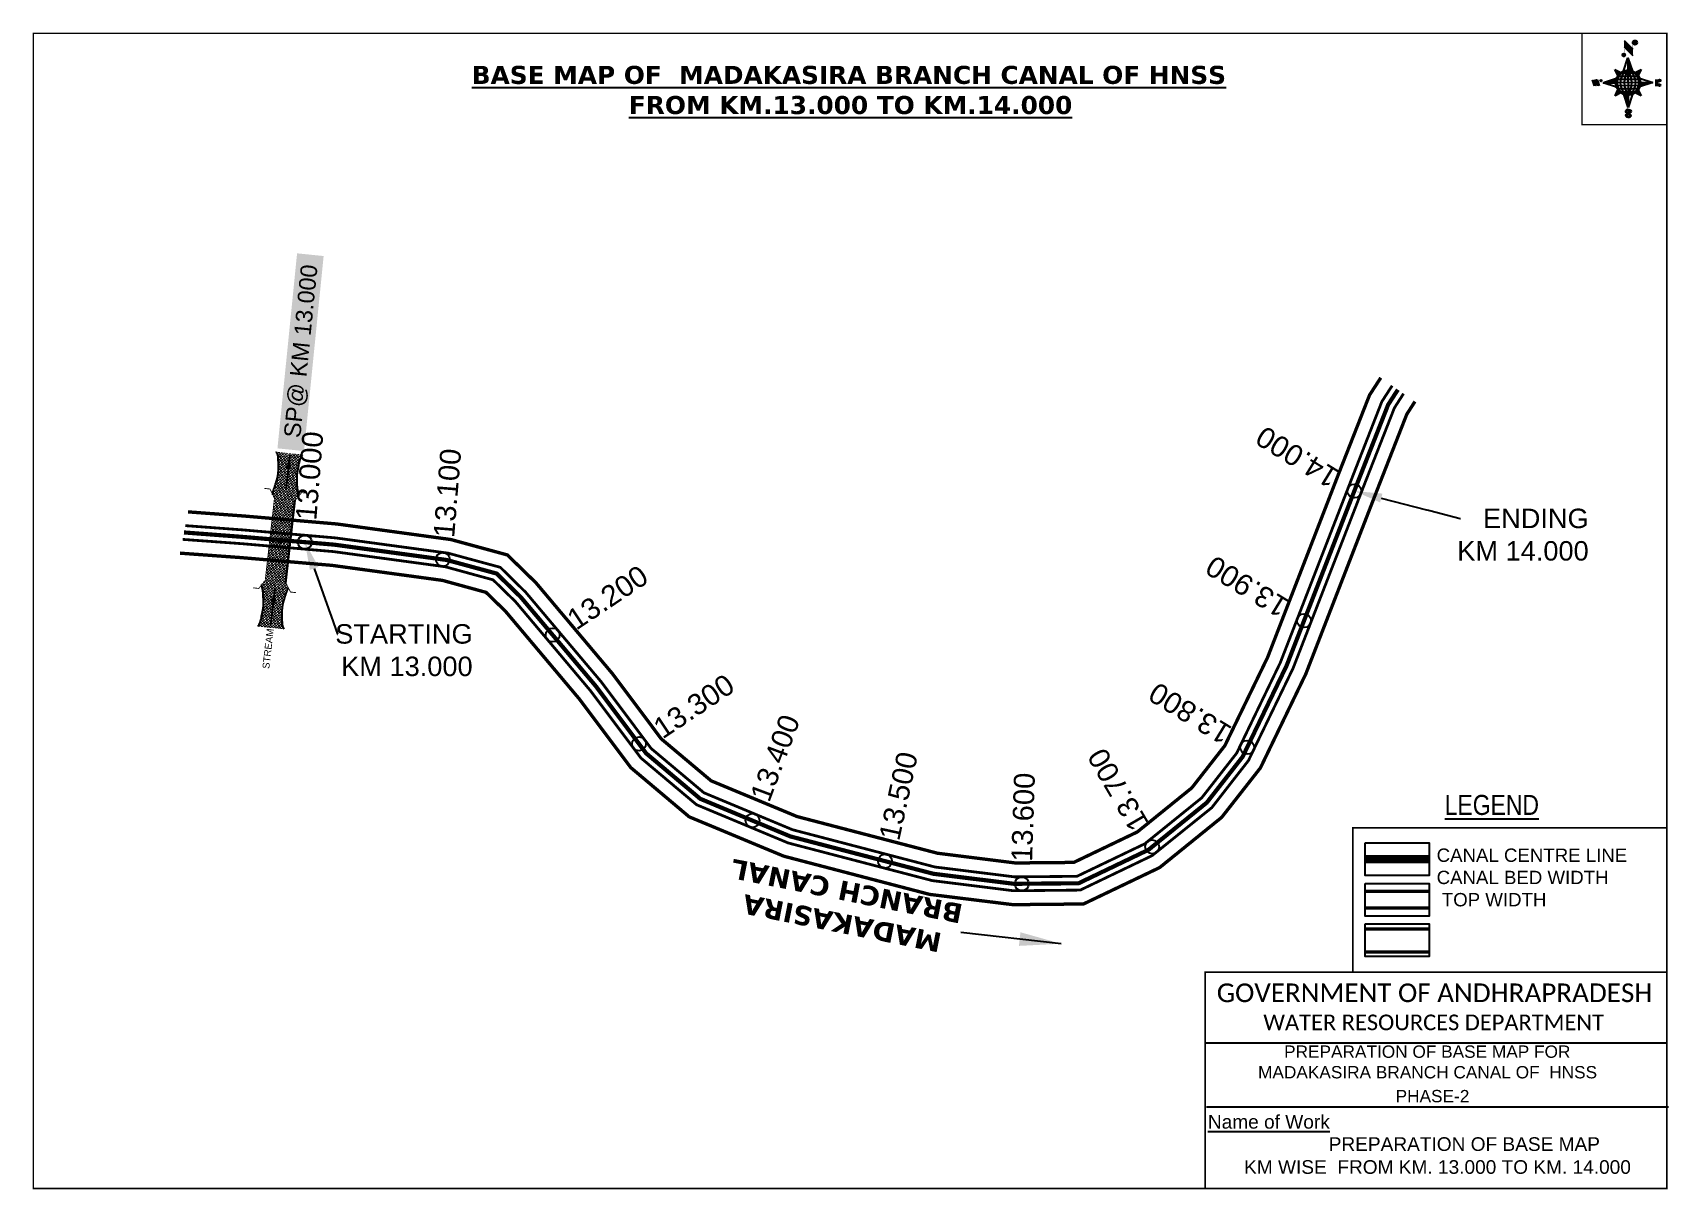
# Model space of a CAD drawing. Header units: inches. Extents: x 778967 to 780144, y 1567509 to 1568342.
import ezdxf
from ezdxf import colors
from ezdxf.entities.mleader import LeaderData, LeaderLine
from ezdxf.enums import TextEntityAlignment as Align
from ezdxf.math import Vec2, Vec3

# ---------------------------------------------------------------- set-up
doc = ezdxf.new("R2010")
doc.units = ezdxf.units.IN
doc.header["$MEASUREMENT"] = 0
doc.header["$PDMODE"] = 32
doc.header["$PDSIZE"] = 10
doc.linetypes.add('HIDDEN2', pattern=[0.1875, 0.125, -0.0625])
for name, color, linetype in [('AQUADUCT', 1, 'Continuous'), ('bord', 1, 'Continuous'), ('CANAL1', 242, 'Continuous'), ('CSMark', 72, 'Continuous'), ('DCBMS', 232, 'Continuous'), ('PAGE', 7, 'Continuous'), ('STRUCTURE', 5, 'Continuous'), ('TEXT', 6, 'Continuous')]:
    doc.layers.add(name, color=color, linetype=linetype)
doc.styles.add('ARIALN', font='ARIALN.TTF')
doc.styles.get("Standard").update_dxf_attribs({"font": 'arial.ttf'})
doc.dimstyles.get("Standard").update_dxf_attribs({"dimtxt": 0.18, "dimasz": 0.18, "dimexe": 0.18, "dimexo": 0.0625, "dimgap": 0.09, "dimtad": 0, "dimtih": 1, "dimtoh": 1, "dimdec": 4, "dimzin": 0, "dimdsep": 46, "dimtxsty": 'Standard', "dimcen": 0.09, "dimadec": 0, "dimazin": 0, "dimtfac": 1, "dimtdec": 4, "dimtofl": 0, "dimtmove": 0, "dimatfit": 3, "dimfxl": 0, "dimtolj": 1, "dimtzin": 0, "dimarcsym": 0})
pattern_1 = [(267.297113149, (-8720374.938, 50637915.138), (10.5367255337, -0.497431438), [])]
pattern_2 = [(357.297113149, (-8720374.938, 50637915.138), (0.497431438, 10.5367255337), [])]

# ---------------------------------------------------------------- blocks, each defined once
blk = doc.blocks.new('*X12')
at = {"color": 0, "linetype": 'Continuous'}
for p, q in [((6321.6, 240.5), (6322.3, 241.2)), ((6321.6, 240.3), (6322.3, 241)), ((6321.6, 240.1), (6322.3, 240.8)), ((6321.6, 239.9), (6322.4, 240.7)), ((6321.6, 239.8), (6322.4, 240.6)), ((6321.6, 239.6), (6322.5, 240.5)), ((6321.6, 239.4), (6322.5, 240.3)), ((6321.6, 239.2), (6322.6, 240.2)), ((6321.7, 239.1), (6322.6, 240.1)), ((6321.8, 240.8), (6322.4, 241.4)), ((6321.8, 239), (6322.7, 240)), ((6321.8, 239), (6322.8, 239.9)), ((6321.9, 238.9), (6322.9, 239.8)), ((6322, 238.8), (6323, 239.7)), ((6322.1, 241.3), (6322.4, 241.6)), ((6322.1, 238.7), (6323.1, 239.6)), ((6322.2, 238.6), (6323.1, 239.6)), ((6322.3, 238.5), (6323.2, 239.5)), ((6322.4, 238.5), (6323.3, 239.4)), ((6322.5, 238.4), (6323.4, 239.3)), ((6322.7, 238.4), (6323.6, 239.3)), ((6322.8, 238.3), (6323.7, 239.2)), ((6322.9, 238.3), (6323.8, 239.1)), ((6323.1, 238.2), (6323.9, 239.1)), ((6323.2, 238.2), (6324, 239)), ((6323.3, 238.2), (6324.2, 239)), ((6323.5, 238.1), (6324.3, 238.9)), ((6323.7, 238.1), (6324.4, 238.9)), ((6323.8, 238.1), (6324.6, 238.8)), ((6324.1, 238.2), (6324.7, 238.8)), ((6324.3, 238.3), (6324.9, 238.8)), ((6324.6, 238.3), (6325.1, 238.8)), ((6324.8, 238.4), (6325.2, 238.8)), ((6325.1, 238.5), (6325.4, 238.8)), ((6325.4, 238.6), (6325.6, 238.8))]:
    blk.add_line(p, q, dxfattribs=at)
blk = doc.blocks.new('*X11')
at = {"color": 0, "linetype": 'Continuous'}
for p, q in [((6324.4, 240.3), (6324.5, 240.4)), ((6324.6, 240.3), (6324.8, 240.5)), ((6324.7, 240.2), (6325, 240.5)), ((6324.8, 240.2), (6325.2, 240.6)), ((6325, 240.1), (6325.5, 240.6)), ((6325.1, 240.1), (6325.6, 240.6)), ((6325.2, 240), (6325.8, 240.6)), ((6325.3, 240), (6326, 240.6)), ((6325.4, 239.9), (6326.1, 240.6)), ((6325.5, 239.8), (6326.2, 240.5)), ((6325.6, 239.8), (6326.3, 240.5)), ((6325.7, 239.7), (6326.5, 240.4)), ((6325.9, 239.6), (6326.6, 240.3)), ((6326, 239.5), (6326.7, 240.3)), ((6326, 239.4), (6326.8, 240.2)), ((6326.1, 239.3), (6327, 240.2)), ((6326.2, 239.3), (6327.1, 240.1)), ((6326.3, 239.2), (6327.1, 240)), ((6326.4, 239.1), (6327.2, 239.9)), ((6326.5, 239), (6327.3, 239.8)), ((6326.5, 238.9), (6327.4, 239.7)), ((6326.6, 238.8), (6327.5, 239.6)), ((6326.7, 238.7), (6327.5, 239.5)), ((6326.8, 238.6), (6327.6, 239.4)), ((6326.8, 238.5), (6327.7, 239.3)), ((6326.8, 236.5), (6327.4, 237)), ((6326.9, 238.3), (6327.8, 239.2)), ((6326.9, 238.2), (6327.9, 239.1)), ((6326.9, 236.8), (6327.6, 237.4)), ((6327, 238.1), (6327.8, 239)), ((6327, 237.9), (6327.8, 238.8)), ((6327, 237.8), (6327.8, 238.6)), ((6327, 237.6), (6327.8, 238.4)), ((6327, 237.4), (6327.8, 238.2)), ((6327, 237.3), (6327.8, 238)), ((6327, 237.1), (6327.8, 237.9))]:
    blk.add_line(p, q, dxfattribs=at)
blk = doc.blocks.new('H')
at = {"layer": 'bord', "extrusion": (0.000427885, 0.004792, 0.999988)}
h = blk.add_hatch(dxfattribs=at)
h.set_pattern_fill('LINE', color=8, scale=84.387686, angle=-2.7029, style=0)
h.set_pattern_definition(pattern_2)
h.paths.add_polyline_path([(-492, 786, -0.090992), (-448, 775), (-486, 912)])
h = blk.add_hatch(dxfattribs=at)
h.set_pattern_fill('LINE', color=8, scale=84.387686, angle=-92.7029, style=0)
h.set_pattern_definition(pattern_1)
h.paths.add_polyline_path([(-625, 665, -0.090992), (-615, 710), (-751, 671)])
h = blk.add_hatch(dxfattribs=at)
h.set_pattern_fill('LINE', color=8, scale=84.387686, angle=-2.7029, style=0)
h.set_pattern_definition(pattern_2)
h.paths.add_polyline_path([(-504, 533, -0.090992), (-549, 543), (-510, 406)])
h = blk.add_hatch(dxfattribs=at)
h.set_pattern_fill('LINE', color=8, scale=84.387686, angle=-92.7029, style=0)
h.set_pattern_definition(pattern_1)
h.paths.add_polyline_path([(-246, 647), (-372, 653, -0.090992), (-382, 609)])
for p, q in [((-519, 1020, -1217), (-435, 927, -1216)), ((-516, 1087, -1217), (-432, 994, -1217)), ((-538, 774, -1216), (-487, 906, -1216)), ((-487, 906, -1216), (-493, 780, -1216)), ((-487, 906, -1216), (-448, 769, -1216)), ((-865, 701, -1215), (-847, 638, -1215)), ((-847, 700, -1215), (-829, 637, -1215)), ((-829, 699, -1215), (-811, 636, -1215)), ((-829, 699, -1215), (-811, 698, -1215)), ((-811, 698, -1215), (-794, 635, -1215)), ((-752, 665, -1215), (-615, 704, -1215)), ((-627, 794, -1216), (-567, 760, -1216)), ((-627, 794, -1216), (-584, 747, -1215)), ((-599, 731, -1215), (-627, 794, -1216)), ((-421, 753, -1216), (-359, 781, -1216)), ((-359, 781, -1216), (-405, 739, -1216)), ((-359, 781, -1216), (-392, 721, -1215)), ((-379, 693, -1215), (-246, 641, -1215)), ((-213, 669, -1215), (-217, 601, -1215)), ((-752, 665, -1215), (-625, 659, -1215)), ((-619, 614, -1215), (-752, 665, -1215)), ((-639, 526, -1214), (-606, 585, -1215)), ((-639, 526, -1214), (-593, 568, -1215)), ((-577, 553, -1215), (-639, 526, -1214)), ((-511, 400, -1214), (-549, 537, -1214)), ((-460, 533, -1215), (-511, 400, -1214)), ((-505, 527, -1214), (-511, 400, -1214)), ((-371, 513, -1214), (-431, 546, -1215)), ((-371, 513, -1214), (-414, 560, -1215)), ((-399, 576, -1215), (-371, 513, -1214)), ((-246, 641, -1215), (-383, 603, -1215)), ((-373, 647, -1215), (-246, 641, -1215)), ((-197, 600, -1215), (-194, 668, -1215))]:
    blk.add_line(p, q, dxfattribs=at)
at = {"layer": 'bord', "color": 8, "linetype": 'ByBlock', "extrusion": (0.000427885, 0.004792, 0.999988)}
for p, q in [((-375, 679, -1215), (-620, 691, -1215)), ((-386, 711, -1215), (-605, 722, -1215)), ((-411, 744, -1216), (-578, 752, -1216)), ((-493, 780, -1216), (-505, 527, -1214)), ((-373, 647, -1215), (-625, 659, -1215)), ((-378, 616, -1215), (-623, 628, -1215)), ((-392, 585, -1215), (-611, 595, -1215)), ((-420, 555, -1215), (-587, 562, -1215))]:
    blk.add_line(p, q, dxfattribs=at)
at = {"layer": 'bord', "extrusion": (0.000427885, 0.004792, 0.999988), "elevation": -1212}
for points, const_width in [([(-522, 960), (-516, 1093)], 1.61), ([(-434, 933), (-428, 1066)], 1.61), ([(-870, 707), (-846, 706)], 0.642), ([(-829, 643), (-821, 678)], 0.642), ([(-793, 641), (-782, 694)], 0.642), ([(-223, 676), (-174, 673)], 0.706), ([(-829, 643), (-855, 644)], 0.642), ([(-811, 642), (-784, 641)], 0.642), ([(-177, 605), (-226, 607)], 0.706), ([(-195, 645), (-185, 644)], 0.706)]:
    blk.add_lwpolyline(points, dxfattribs=dict(at, const_width=const_width))
for points, const_width in [([(-414, 1073, 1), (-398, 1058, 1)], 22.3), ([(-530, 950, 1), (-520, 939, 1)], 14.8), ([(-776, 697, 1), (-769, 690, 1)], 8.9), ([(-180, 618, 1), (-173, 611, 1)], 9.79), ([(-178, 667, 1), (-171, 660, 1)], 9.79), ([(-490, 362, 1), (-498, 369, 1)], 11.1), ([(-525, 322, 1), (-533, 329, 1)], 11.1)]:
    blk.add_lwpolyline(points, format="xyb", close=True, dxfattribs=dict(at, const_width=const_width))
for points in [[(-537, 317), (-531, 310), (-520, 307), (-505, 307), (-494, 310), (-486, 318), (-487, 326), (-491, 333), (-494, 336), (-503, 341), (-522, 347), (-530, 352), (-534, 355), (-537, 363), (-537, 373), (-530, 381), (-520, 384), (-504, 384), (-493, 380), (-487, 373)], [(-522, 348), (-526, 354), (-528, 361), (-528, 371), (-526, 375), (-521, 381), (-515, 384)], [(-505, 307), (-499, 312), (-497, 319), (-497, 327), (-501, 335), (-509, 343)]]:
    blk.add_lwpolyline(points, dxfattribs=at)
at = {"layer": 'bord', "extrusion": (0.000427885, 0.004792, 0.999988)}
for centre, radius in [((-406, 1065, -1212), 22.3), ((-525, 944, -1212), 14.8), ((-773, 694, -1212), 8.9), ((-498, 659, -1212), 127), ((-177, 615, -1212), 9.79), ((-174, 663, -1212), 9.79), ((-494, 365, -1212), 11.1), ((-529, 325, -1212), 11.1)]:
    blk.add_circle(centre, radius, dxfattribs=at)
at = {"layer": 'bord', "color": 8, "linetype": 'ByBlock', "extrusion": (0.000427885, 0.004792, 0.999988)}
for centre, radius, start, end in [((-482, 658, -1212), 128, 94.9254, 259.6691), ((-437, 656, -1212), 141, 113.2864, 241.308), ((-316, 651, -1212), 222, 142.5892, 212.0053), ((-560, 662, -1212), 141, 293.2864, 61.308), ((-681, 668, -1212), 222, 322.5892, 32.0053), ((-515, 660, -1212), 128, 274.9254, 79.6691)]:
    blk.add_arc(centre, radius, start, end, dxfattribs=at)
at = {"layer": 'bord', "extrusion": (0.000427885, 0.004792, 0.999988)}
for points in [[(-516, 1093, -1212), (-431, 1000, -1212), (-519, 1026, -1212), (-434, 933, -1212)], [(-864, 707, -1212), (-846, 706, -1212), (-846, 644, -1212), (-829, 643, -1212)], [(-829, 705, -1212), (-811, 704, -1212), (-811, 642, -1212), (-793, 641, -1212)], [(-193, 674, -1212), (-197, 606, -1212), (-213, 675, -1212), (-216, 607, -1212)]]:
    blk.add_solid(points, dxfattribs=at)
at = {"layer": 'bord', "extrusion": (0.000427885, 0.004792, 0.999988), "xscale": 7.977342409717546, "yscale": 7.977342408231451, "zscale": 7.977342408476333, "rotation": 138.0840426661453}
for name, p in [('*X11', (38301, -31929, -1212)), ('*X12', (38314, -31951, -1212))]:
    blk.add_blockref(name, p, dxfattribs=at)
blk = doc.blocks.new('SP')
at = {"layer": 'STRUCTURE'}
h = blk.add_hatch(dxfattribs=at)
h.set_pattern_fill('DASH', color=256, scale=8, style=0)
edge = h.paths.add_edge_path()
edge.add_spline(control_points=[(769825.7, 1706742.1), (769825.3, 1706741.8), (769823.8, 1706740.8), (769820.9, 1706740.3), (769817, 1706739.7), (769811.4, 1706738.9), (769804, 1706739.7), (769798.4, 1706741), (769795.6, 1706741.6)], knot_values=[0, 0, 0, 0, 1.613557, 5.24513, 8.624976, 13.470124, 22.190216, 30.746377, 30.746377, 30.746377, 30.746377], degree=3, periodic=0)
edge.add_line((769795.6, 1706741.6), (769792.6, 1706739.6))
edge.add_line((769792.6, 1706739.6), (769732.6, 1706739.6))
edge.add_line((769732.6, 1706739.6), (769729.6, 1706741.6))
edge.add_spline(control_points=[(769729.6, 1706741.6), (769726.9, 1706740.9), (769721.3, 1706739.5), (769713.9, 1706738.5), (769708.3, 1706739.1), (769704.4, 1706739.6), (769701.5, 1706740), (769700, 1706741), (769699.5, 1706741.3)], knot_values=[0, 0, 0, 0, 8.556161, 17.276253, 22.121402, 25.501247, 29.13282, 30.746377, 30.746377, 30.746377, 30.746377], degree=3, periodic=0)
edge.add_line((769699.5, 1706741.3), (769699.5, 1706722.1))
edge.add_spline(control_points=[(769699.5, 1706722.1), (769700, 1706722.4), (769701.4, 1706723.4), (769704.3, 1706724), (769708.2, 1706724.5), (769713.8, 1706725.3), (769721.2, 1706724.5), (769726.8, 1706723.3), (769729.6, 1706722.6)], knot_values=[0, 0, 0, 0, 1.613557, 5.24513, 8.624976, 13.470124, 22.190216, 30.746377, 30.746377, 30.746377, 30.746377], degree=3, periodic=0)
edge.add_line((769729.6, 1706722.6), (769732.6, 1706724.6))
edge.add_line((769732.6, 1706724.6), (769792.6, 1706724.6))
edge.add_line((769792.6, 1706724.6), (769795.6, 1706722.6))
edge.add_spline(control_points=[(769795.6, 1706722.6), (769798.4, 1706723.3), (769803.9, 1706724.8), (769811.3, 1706725.8), (769817, 1706725.1), (769820.9, 1706724.7), (769823.8, 1706724.2), (769825.2, 1706723.3), (769825.7, 1706723)], knot_values=[0, 0, 0, 0, 8.556161, 17.276253, 22.121402, 25.501247, 29.13282, 30.746377, 30.746377, 30.746377, 30.746377], degree=3, periodic=0)
edge.add_line((769825.7, 1706723), (769825.7, 1706742.1))
h.paths.add_polyline_path([(769764.2, 1706732.1, -1), (769761.1, 1706732.1, -1)], flags=0)
h.paths.add_polyline_path([(769761.1, 1706732.1, 1), (769764.2, 1706732.1, 1)], flags=16)
at = {"layer": 'STRUCTURE', "const_width": 0.628}
for points in [[(769726.6, 1706747.6), (769726.6, 1706743.6), (769732.6, 1706739.6), (769792.6, 1706739.6), (769798.6, 1706743.6), (769798.6, 1706747.6)], [(769726.6, 1706716.6), (769726.6, 1706720.6), (769732.6, 1706724.6), (769792.6, 1706724.6), (769798.6, 1706720.6), (769798.6, 1706716.6)]]:
    blk.add_lwpolyline(points, dxfattribs=at)
at = {"layer": 'STRUCTURE', "color": 3}
blk.add_lwpolyline([(769732.6, 1706724.6), (769792.6, 1706724.6)], dxfattribs=at)
blk.add_lwpolyline([(769732.6, 1706724.6), (769792.6, 1706724.6)], dxfattribs=at)
at = {"layer": 'STRUCTURE', "color": 0}
blk.add_circle((769762.6, 1706732.1), 1.55, dxfattribs=at)
at = {"layer": 'STRUCTURE'}
for points in [[(769699.5, 1706741.3), (769700.9, 1706740.5), (769704.4, 1706739.6), (769707.8, 1706739.2), (769712.6, 1706738.8), (769721.3, 1706739.7), (769729.6, 1706741.6)], [(769825.7, 1706742.1), (769824.3, 1706741.3), (769820.8, 1706740.3), (769817.5, 1706739.8), (769812.7, 1706739.2), (769804, 1706739.9), (769795.6, 1706741.6)], [(769699.5, 1706722.1), (769700.9, 1706723), (769704.4, 1706724), (769707.7, 1706724.5), (769712.5, 1706725), (769721.2, 1706724.4), (769729.6, 1706722.6)], [(769825.7, 1706723), (769824.3, 1706723.8), (769820.8, 1706724.7), (769817.4, 1706725.1), (769812.6, 1706725.5), (769803.9, 1706724.6), (769795.6, 1706722.6)]]:
    blk.add_spline(points, degree=3, dxfattribs=at)
at = {"layer": 'STRUCTURE', "color": 0}
blk.add_text('STREAM', height=5, dxfattribs=at).set_placement((769684.3, 1706732.1), align=Align.MIDDLE_CENTER)
for points in [[(769727.4, 1706732.1), (769700.8, 1706732.1)], [(769824.4, 1706732.1), (769800.5, 1706732.1)]]:
    blk.add_leader(points, dimstyle='Standard', override={"dimasz": 10, "dimgap": 0.09, "dimtad": 0}, dxfattribs=at)

msp = doc.modelspace()

# ---------------------------------------------------------------- linework, layer by layer
at = {"layer": 'CANAL1', "color": 200, "const_width": 2.4}
for points in [[(779078.8, 1567996.8), (779119.3, 1567993.8), (779185.8, 1567988.1), (779267.9, 1567976.9), (779308.6, 1567965.8), (779329.2, 1567945.7), (779384, 1567880.6), (779419.3, 1567833.5), (779455.2, 1567803.3), (779517, 1567777.6), (779618.1, 1567751.2), (779674.1, 1567744.2), (779716.1, 1567744.6), (779761.8, 1567766.5), (779801, 1567798.2), (779824.8, 1567828.6), (779855.6, 1567892.2), (779906.4, 1568023.5), (779928.9, 1568080.8), (779937, 1568093.3)], [(779073, 1567967.1), (779116.9, 1567963.9), (779182.5, 1567958.3), (779261.9, 1567947.5), (779293.2, 1567938.9), (779307.2, 1567925.3), (779360.5, 1567862), (779397.4, 1567812.8), (779439.4, 1567777.4), (779507.4, 1567749.1), (779612.4, 1567721.6), (779672.4, 1567714.2), (779723.1, 1567714.7), (779777.9, 1567740.9), (779822.5, 1567777), (779850.4, 1567812.6), (779883.1, 1567880.3), (779934.4, 1568012.6), (779955.7, 1568067), (779961.6, 1568076.2)]]:
    msp.add_lwpolyline(points, dxfattribs=at)
at = {"layer": 'CANAL1', "color": 5, "ltscale": 5, "const_width": 2}
for points in [[(779074.9, 1567977), (779117.7, 1567973.9), (779183.6, 1567968.2), (779263.9, 1567957.3), (779298.3, 1567947.9), (779314.5, 1567932.1), (779368.3, 1567868.2), (779404.7, 1567819.7), (779444.7, 1567786.1), (779510.6, 1567758.6), (779614.3, 1567731.5), (779672.9, 1567724.2), (779720.8, 1567724.7), (779772.5, 1567749.5), (779815.4, 1567784), (779841.8, 1567817.9), (779873.9, 1567884.3), (779925.1, 1568016.3), (779946.8, 1568071.6), (779953.4, 1568081.9)], [(779076.8, 1567986.9), (779118.5, 1567983.8), (779184.7, 1567978.1), (779265.9, 1567967.1), (779303.5, 1567956.9), (779321.8, 1567938.9), (779376.2, 1567874.4), (779412, 1567826.6), (779450, 1567794.7), (779513.8, 1567768.1), (779616.2, 1567741.3), (779673.5, 1567734.2), (779718.4, 1567734.6), (779767.2, 1567758), (779808.2, 1567791.1), (779833.3, 1567823.2), (779864.7, 1567888.3), (779915.8, 1568019.9), (779937.8, 1568076.2), (779945.2, 1568087.6)]]:
    msp.add_lwpolyline(points, dxfattribs=at)
at = {"layer": 'CANAL1', "color": 1, "linetype": 'HIDDEN2', "ltscale": 100, "const_width": 3}
msp.add_lwpolyline([(779075.9, 1567982), (779118.1, 1567978.8), (779184.1, 1567973.2), (779264.9, 1567962.2), (779300.9, 1567952.4), (779318.2, 1567935.5), (779372.3, 1567871.3), (779408.4, 1567823.1), (779447.3, 1567790.4), (779512.2, 1567763.3), (779615.2, 1567736.4), (779673.2, 1567729.2), (779719.6, 1567729.6), (779769.9, 1567753.7), (779811.8, 1567787.6), (779837.6, 1567820.6), (779869.3, 1567886.3), (779920.4, 1568018.1), (779942.3, 1568073.9), (779949.3, 1568084.7)], dxfattribs=at)
msp.add_lwpolyline([(779075.9, 1567982), (779118.1, 1567978.8), (779184.1, 1567973.2), (779264.9, 1567962.2), (779300.9, 1567952.4), (779318.2, 1567935.5), (779372.3, 1567871.3), (779408.4, 1567823.1), (779447.3, 1567790.4), (779512.2, 1567763.3), (779615.2, 1567736.4), (779673.2, 1567729.2), (779719.6, 1567729.6), (779769.9, 1567753.7), (779811.8, 1567787.6), (779837.6, 1567820.6), (779869.3, 1567886.3), (779920.4, 1568018.1), (779942.3, 1568073.9), (779949.3, 1568084.7)], dxfattribs=at)
at = {"layer": 'CANAL1', "color": 1, "linetype": 'HIDDEN2', "ltscale": 100, "const_width": 6, "elevation": -0.4}
msp.add_lwpolyline([(779971.8, 1567747), (779925.8, 1567747)], dxfattribs=at)
at = {"layer": 'CANAL1', "color": 5, "const_width": 2.4, "elevation": -0.4}
for points in [[(779971.8, 1567723.8), (779925.8, 1567723.8)], [(779971.8, 1567711.8), (779925.8, 1567711.8)]]:
    msp.add_lwpolyline(points, dxfattribs=at)
at = {"layer": 'CANAL1', "color": 200, "const_width": 2.4, "elevation": -0.4}
for points in [[(779971.8, 1567696.6), (779925.8, 1567696.6)], [(779971.8, 1567680.1), (779925.8, 1567680.1)]]:
    msp.add_lwpolyline(points, dxfattribs=at)
at = {"layer": 'CSMark', "color": 3}
for p in [(779918, 1568011.8), (779162.9, 1567975), (779262.1, 1567962.6), (779881.8, 1567918.5), (779341.2, 1567908.2), (779403.3, 1567829.9), (779840.9, 1567827.4), (779484.9, 1567774.7), (779580.3, 1567745.5), (779772.5, 1567755.8), (779678.7, 1567729.2)]:
    msp.add_point(p, dxfattribs=at)
at = {"layer": 'PAGE', "const_width": 1}
msp.add_lwpolyline([(778967.6, 1567510), (780142.8, 1567510), (780142.8, 1568341), (778967.6, 1568341), (778967.6, 1567510)], dxfattribs=at)
at = {"layer": 'PAGE'}
for points, const_width in [([(780142.8, 1568341), (780081.7, 1568341), (780081.7, 1568275.3), (780142.8, 1568275.3)], 1), ([(779917, 1567769.5), (780142.8, 1567769.5), (780142.8, 1567665.7), (779917, 1567665.7)], 1.2), ([(779810.7, 1567665.7), (780142.8, 1567665.7), (780142.8, 1567510), (779810.7, 1567510)], 1.2)]:
    msp.add_lwpolyline(points, close=True, dxfattribs=dict(at, const_width=const_width))
at = {"layer": 'PAGE', "elevation": -0.4}
for points in [[(779925.8, 1567758.8), (779971.8, 1567758.8), (779971.8, 1567735.3), (779925.8, 1567735.3)], [(779925.8, 1567729.5), (779971.8, 1567729.5), (779971.8, 1567706), (779925.8, 1567706)], [(779925.8, 1567700.3), (779971.8, 1567700.3), (779971.8, 1567676.8), (779925.8, 1567676.8)]]:
    msp.add_lwpolyline(points, close=True, dxfattribs=at)
at = {"layer": 'PAGE'}
for points in [[(779810.7, 1567614.7), (780142.8, 1567614.7)], [(779811.7, 1567568.7), (780143.9, 1567568.7)]]:
    msp.add_lwpolyline(points, dxfattribs=at)

# ---------------------------------------------------------------- block references
at = {"layer": 'AQUADUCT', "color": 1, "xscale": 0.0703495379661093, "yscale": 0.07034953800030053, "zscale": 0.07034953795990817, "rotation": 3.078330607406165}
msp.add_blockref('H', (780152.4, 1568261.6, 85.4), dxfattribs=at)
at = {"layer": 'STRUCTURE', "color": 0, "rotation": 83.57325684380228}
msp.add_blockref('SP', (2388990.1, 612011.7), dxfattribs=at)

# ---------------------------------------------------------------- texts
at = {"layer": 'CANAL1', "insert": (779648.1, 1567674), "char_height": 14, "width": 205.129, "attachment_point": 1, "rotation": 168.7569}
msp.add_mtext('\\pi29.504;{\\fVerdana|b1|i0|c0|p34;MADAKASIRA \\P\\pi18.635;BRANCH CANAL}', dxfattribs=at)
at = {"layer": 'CSMark', "color": 1}
for s, rotation, p in [('14.000', 148.5488, (779904.1, 1568019.5)), ('13.000', 85.3855, (779163.6, 1567990.8)), ('13.100', 85.3855, (779262.8, 1567978.4)), ('13.900', 148.5488, (779868, 1567926.3)), ('13.200', 33.8097, (779354, 1567917.5)), ('13.300', 33.8097, (779416.1, 1567839.2)), ('13.800', 148.5488, (779827, 1567835.1)), ('13.400', 69.4078, (779489.9, 1567789.8)), ('13.500', 77.7267, (779583.1, 1567761.1)), ('13.700', 120.2014, (779764, 1567769.2)), ('13.600', 88.1194, (779678.6, 1567745.1))]:
    msp.add_text(s, height=15, rotation=rotation, dxfattribs=at).set_placement(p, align=Align.MIDDLE_LEFT)
at = {"layer": 'PAGE', "extrusion": (0.000201441, 0.004807, 0.999988), "style": 'ARIALN'}
msp.add_text('%%ULEGEND', height=14.4, rotation=359.9999, dxfattribs=at).set_placement((780016.9, 1567767.1, 7693.2), align=Align.MIDDLE)
at = {"layer": 'PAGE', "extrusion": (0.000201441, 0.004807, 0.999988)}
for s, height, p in [('PHASE-2', 8.88, (779974.2, 1567557.6, 7692.2)), ('PREPARATION OF BASE MAP', 9.822, (779997.1, 1567523.1, 7691)), ('KM WISE  FROM KM. 13.000 TO KM. 14.000', 9.822, (779977.8, 1567506.6, 7691))]:
    msp.add_text(s, height=height, rotation=359.9999, dxfattribs=at).set_placement(p, align=Align.MIDDLE_CENTER)
msp.add_text('%%UName of Work', height=9.822, rotation=359.9999, dxfattribs=at).set_placement((779812.6, 1567534.2, 7690.9))
at = {"layer": 'PAGE', "extrusion": (0.000201441, 0.004807, 0.999988), "attachment_point": 1, "text_direction": (1, -1e-06, -0.000201)}
for s, insert, char_height, width in [('CANAL CENTRE LINE CANAL BED WIDTH {\\H2.3717x; }\\P TOP WIDTH{\\H1.9152x; }', (779977.2, 1567754.6, -0.4), 9.6, 168.926), ('\\pi3.5885;{\\fCalibri|b0|i0|c0|p34;\\H1.3333x;GOVERNMENT OF ANDHRAPRADESH\\P\\pi37.073;\\H0.83998x;WATER RESOURCES DEPARTMENT}', (779815.4, 1567657.5, -1.3), 10.059, 321.276), ('\\pi151.83;PREPARATION OF BASE MAP FOR \\P\\pi133.1;MADAKASIRA BRANCH CANAL OF  HNSS ', (779715.6, 1567612.9), 8.878, 508.592)]:
    msp.add_mtext(s, dxfattribs=dict(at, insert=insert, char_height=char_height, width=width))
at = {"layer": 'STRUCTURE', "color": 5, "insert": (779147.1, 1568045.7), "char_height": 12, "width": 133.823, "attachment_point": 1, "rotation": 84.2533, "bg_fill": 1, "box_fill_scale": 1.3, "bg_fill_color": 7, "bg_fill_true_color": 16777215, "bg_fill_transparency": 4390977}
msp.add_mtext('\\pi5.1309;SP@ KM 13.000', dxfattribs=at)
at = {"layer": 'TEXT', "color": 1, "insert": (779277.7, 1568317.7), "char_height": 13, "width": 551.861, "attachment_point": 1}
msp.add_mtext('\\pi5.2048;{\\fVerdana|b1|i0|c0|p34;\\LBASE MAP OF  MADAKASIRA BRANCH CANAL OF HNSS\\P\\pi118.29;FROM KM.13.000 TO KM.14.000}', dxfattribs=at)

# ---------------------------------------------------------------- leaders
at = {"layer": 'CANAL1'}
msp.add_leader([(779707, 1567686.1), (779634.8, 1567694.2)], dimstyle='Standard', override={"dimasz": 30, "dimgap": 0.09, "dimtad": 0}, dxfattribs=at)

# ---------------------------------------------------------------- next in the draw order: leaders
at = {"layer": 'DCBMS', "color": 5}
ml = msp.add_multileader_mtext('Standard', dxfattribs=at)
ml.set_content('ENDING \\PKM 14.000', color=5)
ml.set_leader_properties()
ml.build(insert=Vec2(0, 0))
ml.multileader.update_dxf_attribs({"dogleg_length": 0.36, "arrow_head_size": 20})
ctx = ml.context
ctx.base_point, ctx.char_height, ctx.arrow_head_size, ctx.landing_gap_size, ctx.plane_origin = Vec3(779994.3, 1567992), 14, 20, 0.09, Vec3(780127.1, 1568204.3)
ctx.text_align_type = 2
notes = []
notes.append((ctx, [(1, (1, 1, 0), (779994, 1567992), (1, 0), 0.36, [(0, [(779918, 1568011.8)], 0, [])])]))
ctx.mtext.insert, ctx.mtext.width, ctx.mtext.alignment, ctx.mtext.flow_direction = Vec3(780086.6, 1567999.1), 109.049, 3, 5
ctx.mtext.has_bg_fill, ctx.mtext.bg_color, ctx.mtext.bg_scale_factor, ctx.mtext.bg_transparency, ctx.mtext.use_window_bg_color = 1, -1027028792, 1.5, 0, 1
ml = msp.add_multileader_mtext('Standard', dxfattribs=at)
ml.set_content('STARTING \\PKM 13.000', color=5)
ml.set_leader_properties()
ml.build(insert=Vec2(0, 0))
ml.multileader.update_dxf_attribs({"dogleg_length": 0.36, "arrow_head_size": 20})
ctx = ml.context
ctx.base_point, ctx.char_height, ctx.arrow_head_size, ctx.landing_gap_size, ctx.plane_origin = Vec3(779186.7, 1567908.9), 14, 20, 0.09, Vec3(779330.4, 1568121.2)
ctx.text_align_type = 2
notes.append((ctx, [(1, (1, 1, 0), (779186.3, 1567908.9), (1, 0), 0.36, [(0, [(779162.9, 1567975)], 0, [])])]))
ctx.mtext.insert, ctx.mtext.width, ctx.mtext.alignment, ctx.mtext.flow_direction = Vec3(779283.6, 1567916), 109.049, 3, 5
ctx.mtext.has_bg_fill, ctx.mtext.bg_color, ctx.mtext.bg_scale_factor, ctx.mtext.bg_transparency, ctx.mtext.use_window_bg_color = 1, -1027028792, 1.5, 0, 1
for ctx, leaders in notes:
    for number, flags, end, landing, length, lines in leaders:
        leader = LeaderData()
        leader.index, (leader.has_last_leader_line, leader.has_dogleg_vector, leader.attachment_direction) = number, flags
        leader.last_leader_point, leader.dogleg_vector, leader.dogleg_length = Vec3(end), Vec3(landing), length
        for number, points, colour, breaks in lines:
            line = LeaderLine()
            line.index, line.vertices, line.color, line.breaks = number, Vec3.list(points), colors.encode_raw_color(colour), breaks
            leader.lines.append(line)
        ctx.leaders.append(leader)

doc.saveas('drawing.dxf')
